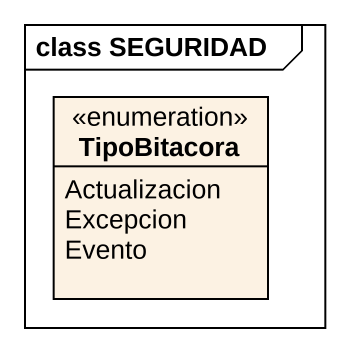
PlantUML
@startuml
mainframe class SEGURIDAD
hide circle
hide empty members
enum TipoBitacora {
  Actualizacion
  Excepcion
  Evento
}
@enduml
